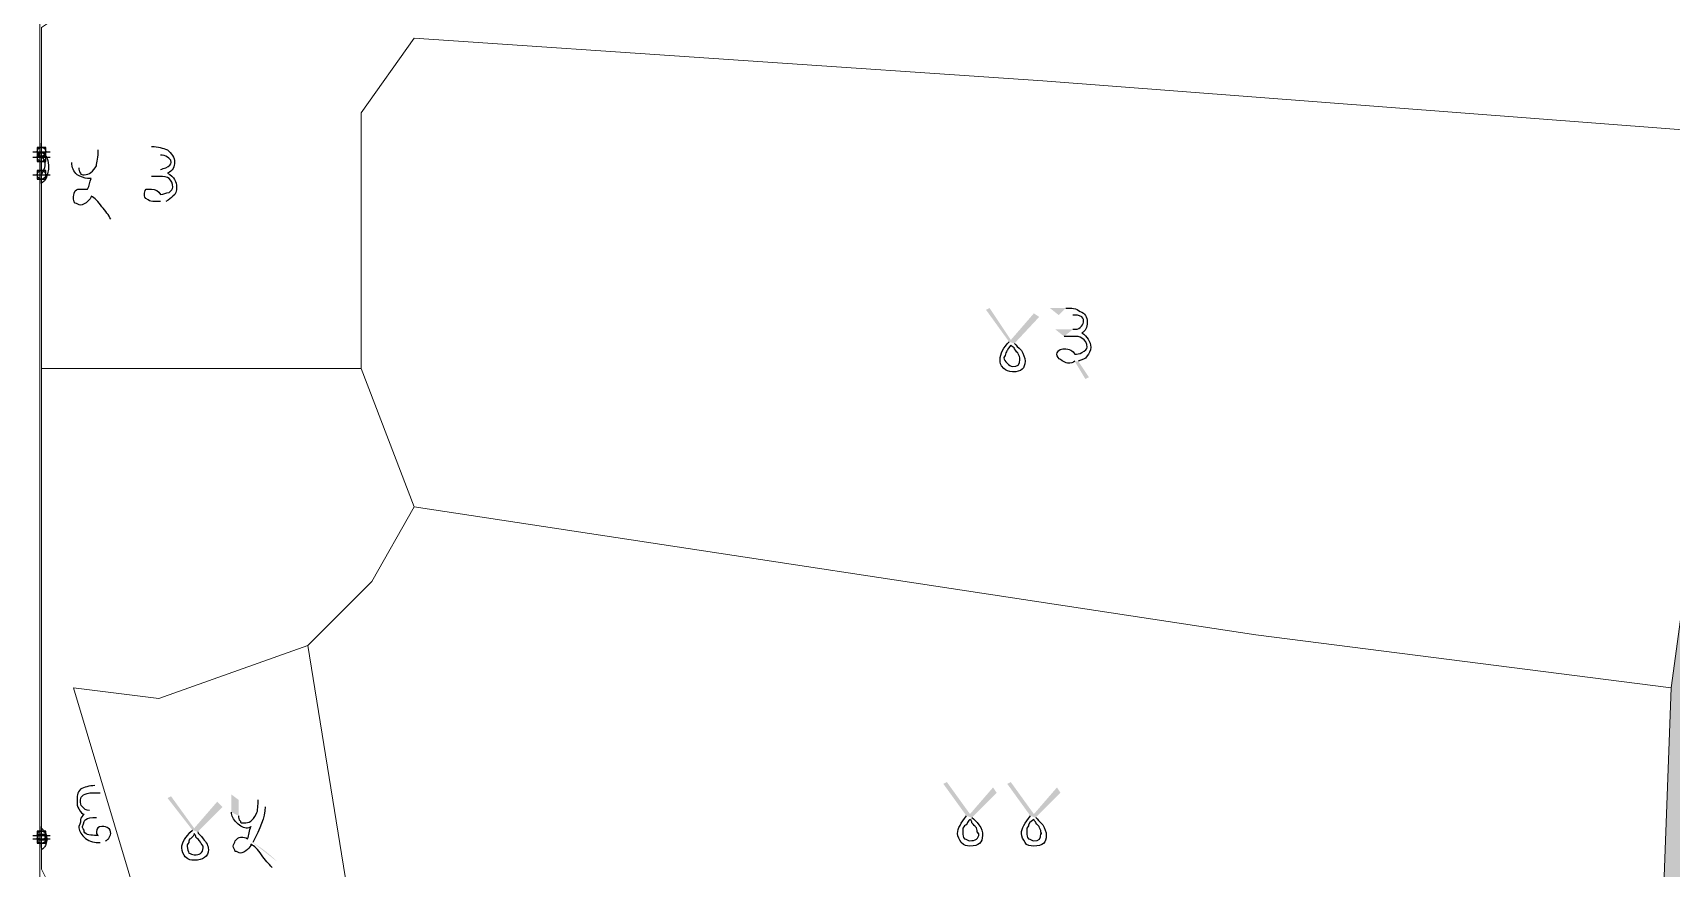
# Model space of a CAD drawing. Header units: metres. Extents: x 345912 to 349030, y 3061206 to 3061792.
# Drawn here: x 346741.83 to 346788.72, y 3061345.22 to 3061369.12 of the extents above; entities that cross this region are included whole.
import ezdxf

# ---------------------------------------------------------------- set-up
doc = ezdxf.new("R2010")
doc.units = ezdxf.units.M
doc.header["$MEASUREMENT"] = 0
doc.header["$PDMODE"] = 98
doc.header["$PDSIZE"] = 0.25
doc.layers.add('PDF4_Geometry', color=7, linetype='Continuous')
doc.layers.add('PDF4_Solid Fills', color=7, linetype='Continuous')

msp = doc.modelspace()

# ---------------------------------------------------------------- hatches: boundary and pattern name
at = {"layer": 'PDF4_Solid Fills', "true_color": 0xc3c3c3, "transparency": 33554531}
h = msp.add_hatch(color=9, dxfattribs=at)
h.paths.add_polyline_path([(346861.86867, 3061355.56042), (346855.77267, 3061355.25562), (346854.85827, 3061364.39962), (346853.94387, 3061369.58122), (346859.73507, 3061370.80042), (346860.03987, 3061370.80042), (346860.95427, 3061365.61882), (346861.25907, 3061361.65642)], flags=0)
h.paths.add_polyline_path([(346864.00227, 3061332.39562), (346857.60147, 3061332.09083), (346856.68707, 3061342.14922), (346863.08787, 3061342.14922)], flags=0)
h.paths.add_polyline_path([(346838.09427, 3061366.83802), (346831.99827, 3061365.61882), (346831.08387, 3061365.31402), (346823.46387, 3061364.09482), (346814.01507, 3061362.26602), (346813.71028, 3061362.26602), (346791.45988, 3061357.99882), (346792.37427, 3061364.09482), (346811.27187, 3061367.75243), (346820.72067, 3061369.27642), (346829.55987, 3061371.10522), (346838.70387, 3061372.62922)], flags=0)
h.paths.add_polyline_path([(346867.65987, 3061372.32442), (346864.30707, 3061371.71482), (346864.30707, 3061372.01962), (346864.00227, 3061374.76282), (346867.35507, 3061375.37243)], flags=0)
h.paths.add_polyline_path([(346853.94387, 3061369.58122), (346845.71427, 3061368.05722), (346845.40947, 3061368.05722), (346845.10467, 3061368.05722), (346844.49507, 3061367.75243), (346838.09427, 3061366.83802), (346838.70387, 3061372.62922), (346849.06707, 3061374.76282), (346849.37187, 3061374.76282), (346849.67667, 3061375.06762), (346849.98147, 3061375.06762), (346850.28627, 3061375.06762), (346852.72467, 3061375.67722)], flags=0)
h.paths.add_polyline_path([(346859.73507, 3061370.80042), (346853.94387, 3061369.58122), (346852.72467, 3061375.67722), (346856.99187, 3061376.59162), (346858.82067, 3061376.89642), (346859.43027, 3061371.10522)], flags=0)
h.paths.add_polyline_path([(346864.00227, 3061374.76282), (346864.30707, 3061372.01962), (346864.30707, 3061371.71482), (346859.73507, 3061370.80042), (346859.43027, 3061371.10522), (346858.82067, 3061376.89642), (346860.95427, 3061377.20123), (346863.69747, 3061377.50603), (346863.69747, 3061376.89642)], flags=0)
h.paths.add_polyline_path([(346867.35507, 3061375.37243), (346864.00227, 3061374.76282), (346863.69747, 3061376.89642), (346863.69747, 3061377.50603), (346867.05027, 3061378.11562)], flags=0)
h.paths.add_polyline_path([(346956.05188, 3061317.15562), (346955.13748, 3061318.37482), (346952.39427, 3061320.81322), (346949.95587, 3061321.11802), (346943.85987, 3061323.25162), (346934.71587, 3061325.99482), (346928.01028, 3061327.51882), (346922.82867, 3061327.51882), (346919.78067, 3061327.21402), (346917.64707, 3061326.29962), (346909.41747, 3061322.03243), (346903.32147, 3061317.76522), (346901.18787, 3061317.15562), (346787.49747, 3061317.15562), (346787.19267, 3061318.37482), (346787.19267, 3061320.50842), (346788.10707, 3061333.91962), (346788.41187, 3061335.74842), (346788.41187, 3061342.14922), (346788.71668, 3061350.37882), (346789.63107, 3061357.08442), (346790.54547, 3061360.74202), (346790.54547, 3061366.22842), (346791.45988, 3061369.58122), (346794.50787, 3061379.03002), (346793.89827, 3061382.07802), (346793.59348, 3061382.99243), (346790.54547, 3061391.83162), (346787.19267, 3061402.80443), (346782.92547, 3061416.52042), (346782.92547, 3061419.87322), (346782.92547, 3061427.18843), (346780.18227, 3061437.55162), (346778.04867, 3061448.82923), (346775.30547, 3061457.36363), (346773.78147, 3061460.41162), (346770.73347, 3061464.06923), (346767.07587, 3061467.72682), (346763.11347, 3061473.51802), (346756.40787, 3061482.66203), (346754.88388, 3061486.31962), (346748.78787, 3061488.45322), (346744.82547, 3061489.36763), (346745.73987, 3061490.58682), (346754.57907, 3061487.84363), (346755.18867, 3061488.75802), (346754.57907, 3061494.24442), (346751.22627, 3061506.13162), (346747.56867, 3061512.83722), (346749.39748, 3061514.05643), (346753.35987, 3061506.43643), (346754.57907, 3061501.86442), (346756.71267, 3061492.72042), (346757.32227, 3061484.79563), (346760.37028, 3061481.13802), (346761.89427, 3061478.39483), (346767.07587, 3061470.77483), (346772.56227, 3061464.37402), (346775.00067, 3061461.02123), (346778.04867, 3061454.62042), (346780.18227, 3061447.00042), (346780.79187, 3061442.42843), (346784.44948, 3061428.10282), (346785.05907, 3061419.87322), (346785.36387, 3061417.13002), (346789.93587, 3061400.67083), (346795.11747, 3061386.04042), (346796.03187, 3061382.07802), (346795.42227, 3061375.67722), (346792.67907, 3061367.14282), (346792.37427, 3061364.09482), (346791.45988, 3061357.99882), (346791.15507, 3061353.73162), (346790.24067, 3061345.19722), (346789.93587, 3061333.61482), (346789.93587, 3061332.70042), (346789.63107, 3061331.48123), (346789.32628, 3061325.69002), (346789.02147, 3061321.42283), (346789.32628, 3061318.98443), (346789.63107, 3061317.15562), (346895.09187, 3061317.15562), (346896.00627, 3061317.46042), (346900.57827, 3061318.67962), (346905.45507, 3061320.81322), (346908.80787, 3061323.25162), (346916.12308, 3061327.21402), (346916.73267, 3061327.51882), (346917.64707, 3061327.82362), (346920.69507, 3061328.73802), (346927.70547, 3061328.73802), (346936.23988, 3061326.90923), (346946.29828, 3061324.16603), (346948.12707, 3061323.25162), (346949.04147, 3061322.94682), (346955.13748, 3061320.50842), (346957.57587, 3061318.37482), (346957.88067, 3061318.07002), (346958.49028, 3061317.15562)], flags=0)
h.paths.add_polyline_path([(346863.08787, 3061342.14922), (346856.68707, 3061342.14922), (346855.77267, 3061355.25562), (346861.86867, 3061355.56042), (346862.17347, 3061353.73162), (346862.78307, 3061343.97802)], flags=0)
h = msp.add_hatch(color=9, dxfattribs=at)
h.paths.add_polyline_path([(346861.86867, 3061355.56042), (346855.77267, 3061355.25562), (346854.85827, 3061364.39962), (346853.94387, 3061369.58122), (346859.73507, 3061370.80042), (346860.03987, 3061370.80042), (346860.95427, 3061365.61882), (346861.25907, 3061361.65642)], flags=0)
h.paths.add_polyline_path([(346864.00227, 3061332.39562), (346857.60147, 3061332.09083), (346856.68707, 3061342.14922), (346863.08787, 3061342.14922)], flags=0)
h.paths.add_polyline_path([(346838.09427, 3061366.83802), (346831.99827, 3061365.61882), (346831.08387, 3061365.31402), (346823.46387, 3061364.09482), (346814.01507, 3061362.26602), (346813.71028, 3061362.26602), (346791.45988, 3061357.99882), (346792.37427, 3061364.09482), (346811.27187, 3061367.75243), (346820.72067, 3061369.27642), (346829.55987, 3061371.10522), (346838.70387, 3061372.62922)], flags=0)
h.paths.add_polyline_path([(346867.65987, 3061372.32442), (346864.30707, 3061371.71482), (346864.30707, 3061372.01962), (346864.00227, 3061374.76282), (346867.35507, 3061375.37243)], flags=0)
h.paths.add_polyline_path([(346853.94387, 3061369.58122), (346845.71427, 3061368.05722), (346845.40947, 3061368.05722), (346845.10467, 3061368.05722), (346844.49507, 3061367.75243), (346838.09427, 3061366.83802), (346838.70387, 3061372.62922), (346849.06707, 3061374.76282), (346849.37187, 3061374.76282), (346849.67667, 3061375.06762), (346849.98147, 3061375.06762), (346850.28627, 3061375.06762), (346852.72467, 3061375.67722)], flags=0)
h.paths.add_polyline_path([(346859.73507, 3061370.80042), (346853.94387, 3061369.58122), (346852.72467, 3061375.67722), (346856.99187, 3061376.59162), (346858.82067, 3061376.89642), (346859.43027, 3061371.10522)], flags=0)
h.paths.add_polyline_path([(346864.00227, 3061374.76282), (346864.30707, 3061372.01962), (346864.30707, 3061371.71482), (346859.73507, 3061370.80042), (346859.43027, 3061371.10522), (346858.82067, 3061376.89642), (346860.95427, 3061377.20123), (346863.69747, 3061377.50603), (346863.69747, 3061376.89642)], flags=0)
h.paths.add_polyline_path([(346867.35507, 3061375.37243), (346864.00227, 3061374.76282), (346863.69747, 3061376.89642), (346863.69747, 3061377.50603), (346867.05027, 3061378.11562)], flags=0)
h.paths.add_polyline_path([(346956.05188, 3061317.15562), (346955.13748, 3061318.37482), (346952.39427, 3061320.81322), (346949.95587, 3061321.11802), (346943.85987, 3061323.25162), (346934.71587, 3061325.99482), (346928.01028, 3061327.51882), (346922.82867, 3061327.51882), (346919.78067, 3061327.21402), (346917.64707, 3061326.29962), (346909.41747, 3061322.03243), (346903.32147, 3061317.76522), (346901.18787, 3061317.15562), (346787.49747, 3061317.15562), (346787.19267, 3061318.37482), (346787.19267, 3061320.50842), (346788.10707, 3061333.91962), (346788.41187, 3061335.74842), (346788.41187, 3061342.14922), (346788.71668, 3061350.37882), (346789.63107, 3061357.08442), (346790.54547, 3061360.74202), (346790.54547, 3061366.22842), (346791.45988, 3061369.58122), (346794.50787, 3061379.03002), (346793.89827, 3061382.07802), (346793.59348, 3061382.99243), (346790.54547, 3061391.83162), (346787.19267, 3061402.80443), (346782.92547, 3061416.52042), (346782.92547, 3061419.87322), (346782.92547, 3061427.18843), (346780.18227, 3061437.55162), (346778.04867, 3061448.82923), (346775.30547, 3061457.36363), (346773.78147, 3061460.41162), (346770.73347, 3061464.06923), (346767.07587, 3061467.72682), (346763.11347, 3061473.51802), (346756.40787, 3061482.66203), (346754.88388, 3061486.31962), (346748.78787, 3061488.45322), (346744.82547, 3061489.36763), (346745.73987, 3061490.58682), (346754.57907, 3061487.84363), (346755.18867, 3061488.75802), (346754.57907, 3061494.24442), (346751.22627, 3061506.13162), (346747.56867, 3061512.83722), (346749.39748, 3061514.05643), (346753.35987, 3061506.43643), (346754.57907, 3061501.86442), (346756.71267, 3061492.72042), (346757.32227, 3061484.79563), (346760.37028, 3061481.13802), (346761.89427, 3061478.39483), (346767.07587, 3061470.77483), (346772.56227, 3061464.37402), (346775.00067, 3061461.02123), (346778.04867, 3061454.62042), (346780.18227, 3061447.00042), (346780.79187, 3061442.42843), (346784.44948, 3061428.10282), (346785.05907, 3061419.87322), (346785.36387, 3061417.13002), (346789.93587, 3061400.67083), (346795.11747, 3061386.04042), (346796.03187, 3061382.07802), (346795.42227, 3061375.67722), (346792.67907, 3061367.14282), (346792.37427, 3061364.09482), (346791.45988, 3061357.99882), (346791.15507, 3061353.73162), (346790.24067, 3061345.19722), (346789.93587, 3061333.61482), (346789.93587, 3061332.70042), (346789.63107, 3061331.48123), (346789.32628, 3061325.69002), (346789.02147, 3061321.42283), (346789.32628, 3061318.98443), (346789.63107, 3061317.15562), (346895.09187, 3061317.15562), (346896.00627, 3061317.46042), (346900.57827, 3061318.67962), (346905.45507, 3061320.81322), (346908.80787, 3061323.25162), (346916.12308, 3061327.21402), (346916.73267, 3061327.51882), (346917.64707, 3061327.82362), (346920.69507, 3061328.73802), (346927.70547, 3061328.73802), (346936.23988, 3061326.90923), (346946.29828, 3061324.16603), (346948.12707, 3061323.25162), (346949.04147, 3061322.94682), (346955.13748, 3061320.50842), (346957.57587, 3061318.37482), (346957.88067, 3061318.07002), (346958.49028, 3061317.15562)], flags=0)
h.paths.add_polyline_path([(346863.08787, 3061342.14922), (346856.68707, 3061342.14922), (346855.77267, 3061355.25562), (346861.86867, 3061355.56042), (346862.17347, 3061353.73162), (346862.78307, 3061343.97802)], flags=0)
at = {"layer": 'PDF4_Solid Fills', "transparency": 33554559}
h = msp.add_hatch(color=256, dxfattribs=at)
h.paths.add_polyline_path([(346769.76828, 3061360.28483), (346769.10788, 3061361.19923), (346769.20948, 3061361.25003), (346769.81908, 3061360.33563), (346770.47948, 3061361.09763), (346770.63188, 3061360.99603), (346769.92068, 3061360.23403)], flags=0)
h.paths.add_polyline_path([(346771.19068, 3061361.04683), (346770.93668, 3061361.25003), (346771.39388, 3061361.25003)], flags=0)
h.paths.add_polyline_path([(346771.74948, 3061359.72603), (346772.05428, 3061359.26883), (346771.95268, 3061359.21803), (346771.64788, 3061359.72603)], flags=0)
h.paths.add_polyline_path([(346771.34308, 3061360.43723), (346771.08908, 3061360.64043), (346771.59708, 3061360.64043)], flags=0)
h = msp.add_hatch(color=256, dxfattribs=at)
h.paths.add_polyline_path([(346768.54908, 3061346.72123), (346767.88868, 3061347.63563), (346767.99028, 3061347.68643), (346768.65068, 3061346.77203), (346769.31108, 3061347.53403), (346769.41268, 3061347.38163), (346768.70148, 3061346.67043)], flags=0)
h.paths.add_polyline_path([(346770.37788, 3061346.72123), (346769.71748, 3061347.63563), (346769.81908, 3061347.68643), (346770.47948, 3061346.77203), (346771.13988, 3061347.53403), (346771.24148, 3061347.38163), (346770.53028, 3061346.67043)], flags=0)
h = msp.add_hatch(color=256, dxfattribs=at)
h.paths.add_polyline_path([(346746.40028, 3061346.31484), (346745.68908, 3061347.22924), (346745.79068, 3061347.28004), (346746.45108, 3061346.36564), (346747.11148, 3061347.12764), (346747.26388, 3061346.97524), (346746.55268, 3061346.26404)], flags=0)
h.paths.add_polyline_path([(346748.27988, 3061347.17844), (346748.48308, 3061346.97524)], flags=0)
h.paths.add_polyline_path([(346748.83868, 3061345.40044, 0.05915123), (346748.12748, 3061345.95924)], flags=0)
h.paths.add_polyline_path([(346748.83868, 3061345.40044), (346748.68628, 3061345.24804)], flags=0)
h.paths.add_polyline_path([(346747.51788, 3061346.82284), (346747.51788, 3061347.33084), (346747.72108, 3061347.17844), (346747.72108, 3061346.72124)], flags=0)

# ---------------------------------------------------------------- linework, layer by layer
at = {"layer": 'PDF4_Geometry', "lineweight": 13}
msp.add_lwpolyline([(346742.03148, 3061540.87883), (346969.86948, 3061540.87883), (346969.86948, 3061317.05403), (346742.03148, 3061317.05403)], close=True, dxfattribs=at)
at = {"layer": 'PDF4_Geometry', "lineweight": 9}
msp.add_lwpolyline([(346901.18787, 3061317.15562), (346787.49747, 3061317.15562), (346787.19267, 3061318.37482), (346787.19267, 3061320.50842), (346788.10707, 3061333.91962), (346788.41187, 3061335.74842), (346788.41187, 3061342.14922), (346788.71668, 3061350.37882), (346789.63107, 3061357.08442), (346790.54547, 3061360.74202), (346790.54547, 3061366.22842), (346791.45988, 3061369.58122), (346794.50787, 3061379.03002), (346793.89827, 3061382.07802), (346793.59348, 3061382.99243), (346790.54547, 3061391.83162), (346787.19267, 3061402.80443), (346782.92547, 3061416.52042), (346782.92547, 3061419.87322), (346782.92547, 3061427.18843), (346780.18227, 3061437.55162), (346778.04867, 3061448.82923)], dxfattribs=at)
msp.add_lwpolyline([(346901.18787, 3061317.15562), (346787.49747, 3061317.15562), (346787.19267, 3061318.37482), (346787.19267, 3061320.50842), (346788.10707, 3061333.91962), (346788.41187, 3061335.74842), (346788.41187, 3061342.14922), (346788.71668, 3061350.37882), (346789.63107, 3061357.08442), (346790.54547, 3061360.74202), (346790.54547, 3061366.22842), (346791.45988, 3061369.58122), (346794.50787, 3061379.03002), (346793.89827, 3061382.07802), (346793.59348, 3061382.99243), (346790.54547, 3061391.83162), (346787.19267, 3061402.80443), (346782.92547, 3061416.52042), (346782.92547, 3061419.87322), (346782.92547, 3061427.18843), (346780.18227, 3061437.55162), (346778.04867, 3061448.82923)], dxfattribs=at)
for points in [[(346791.45988, 3061369.58124), (346790.54547, 3061366.22844), (346770.73348, 3061367.75243), (346752.75028, 3061368.97164), (346751.22628, 3061366.83803), (346751.22628, 3061359.52284), (346742.08228, 3061359.52284), (346742.08228, 3061369.27643), (346742.99668, 3061369.88602), (346744.52068, 3061371.10523), (346746.95908, 3061372.62923), (346765.85668, 3061371.71483), (346785.66867, 3061370.49564)], [(346791.45988, 3061369.58124), (346790.54547, 3061366.22844), (346770.73348, 3061367.75243), (346752.75028, 3061368.97164), (346751.22628, 3061366.83803), (346751.22628, 3061359.52284), (346742.08228, 3061359.52284), (346742.08228, 3061369.27643), (346742.99668, 3061369.88602), (346744.52068, 3061371.10523), (346746.95908, 3061372.62923), (346765.85668, 3061371.71483), (346785.66867, 3061370.49564)], [(346790.54547, 3061366.22844), (346790.54547, 3061360.74203), (346789.63108, 3061357.08444), (346788.71668, 3061350.37884), (346776.82947, 3061351.90284), (346752.75028, 3061355.56042), (346751.22628, 3061359.52284), (346751.22628, 3061366.83803), (346752.75028, 3061368.97164), (346770.73348, 3061367.75243)], [(346790.54547, 3061366.22844), (346790.54547, 3061360.74203), (346789.63108, 3061357.08444), (346788.71668, 3061350.37884), (346776.82947, 3061351.90284), (346752.75028, 3061355.56042), (346751.22628, 3061359.52284), (346751.22628, 3061366.83803), (346752.75028, 3061368.97164), (346770.73348, 3061367.75243)], [(346742.08228, 3061359.52284), (346751.22628, 3061359.52284), (346752.75028, 3061355.56042), (346751.53108, 3061353.42683), (346749.70228, 3061351.59803), (346745.43508, 3061350.07403), (346742.99668, 3061350.37884), (346745.73988, 3061341.23483), (346748.17828, 3061340.93004), (346750.31188, 3061341.84444), (346751.22628, 3061342.14923), (346758.84628, 3061342.75884), (346758.54148, 3061340.93004), (346771.95267, 3061338.18683), (346788.41188, 3061335.74844), (346788.10708, 3061333.91963), (346778.96308, 3061334.22444), (346767.68548, 3061336.05322), (346750.92148, 3061336.96763), (346744.82548, 3061337.88203), (346743.30148, 3061342.75884), (346742.08228, 3061345.19724)], [(346742.08228, 3061359.52284), (346751.22628, 3061359.52284), (346752.75028, 3061355.56042), (346751.53108, 3061353.42683), (346749.70228, 3061351.59803), (346745.43508, 3061350.07403), (346742.99668, 3061350.37884), (346745.73988, 3061341.23483), (346748.17828, 3061340.93004), (346750.31188, 3061341.84444), (346751.22628, 3061342.14923), (346758.84628, 3061342.75884), (346758.54148, 3061340.93004), (346771.95267, 3061338.18683), (346788.41188, 3061335.74844), (346788.10708, 3061333.91963), (346778.96308, 3061334.22444), (346767.68548, 3061336.05322), (346750.92148, 3061336.96763), (346744.82548, 3061337.88203), (346743.30148, 3061342.75884), (346742.08228, 3061345.19724)], [(346788.71668, 3061350.37884), (346788.41188, 3061342.14923), (346788.41188, 3061335.74844), (346771.95267, 3061338.18683), (346758.54148, 3061340.93004), (346758.84628, 3061342.75884), (346751.22628, 3061342.14923), (346749.70228, 3061351.59803), (346751.53108, 3061353.42683), (346752.75028, 3061355.56042), (346776.82947, 3061351.90284)], [(346788.71668, 3061350.37884), (346788.41188, 3061342.14923), (346788.41188, 3061335.74844), (346771.95267, 3061338.18683), (346758.54148, 3061340.93004), (346758.84628, 3061342.75884), (346751.22628, 3061342.14923), (346749.70228, 3061351.59803), (346751.53108, 3061353.42683), (346752.75028, 3061355.56042), (346776.82947, 3061351.90284)], [(346751.22628, 3061342.14923), (346750.31188, 3061341.84444), (346748.17828, 3061340.93004), (346745.73988, 3061341.23483), (346742.99668, 3061350.37884), (346745.43508, 3061350.07403), (346749.70228, 3061351.59803)], [(346751.22628, 3061342.14923), (346750.31188, 3061341.84444), (346748.17828, 3061340.93004), (346745.73988, 3061341.23483), (346742.99668, 3061350.37884), (346745.43508, 3061350.07403), (346749.70228, 3061351.59803)]]:
    msp.add_lwpolyline(points, close=True, dxfattribs=at)
at = {"layer": 'PDF4_Geometry', "lineweight": 25}
for points in [[(346742.08228, 3061365.72044), (346742.23468, 3061365.61884), (346742.28548, 3061365.46644), (346742.28548, 3061365.26324)], [(346743.65708, 3061365.31404), (346743.65708, 3061365.41564), (346743.70788, 3061365.56804), (346743.70788, 3061365.77124)], [(346745.23188, 3061365.87284), (346745.43508, 3061365.87284), (346745.53668, 3061365.82204), (346745.68908, 3061365.77124)], [(346745.68908, 3061365.77124), (346745.79068, 3061365.66964), (346745.89228, 3061365.56804), (346745.89228, 3061365.41564)], [(346742.18388, 3061365.31404), (346742.18388, 3061365.41564), (346742.18388, 3061365.51724), (346742.08228, 3061365.56804)], [(346742.08228, 3061365.06004), (346742.13308, 3061365.16164), (346742.18388, 3061365.26324), (346742.18388, 3061365.31404)], [(346742.28548, 3061365.26324), (346742.28548, 3061365.16164), (346742.23468, 3061365.00924), (346742.18388, 3061364.90764)], [(346743.09828, 3061365.06004), (346742.99668, 3061365.16164), (346742.94588, 3061365.26324), (346742.94588, 3061365.41564)], [(346743.14908, 3061365.26324), (346743.14908, 3061365.21244), (346743.14908, 3061365.16164), (346743.19988, 3061365.11084)], [(346743.30148, 3061365.06004), (346743.45388, 3061365.06004), (346743.55548, 3061365.16164), (346743.65708, 3061365.31404)], [(346745.68908, 3061365.56804), (346745.63828, 3061365.61884), (346745.53668, 3061365.61884), (346745.48588, 3061365.61884)], [(346745.48588, 3061365.21244), (346745.53668, 3061365.21244), (346745.58748, 3061365.26324), (346745.63828, 3061365.26324)], [(346745.63828, 3061365.26324), (346745.73988, 3061365.31404), (346745.79068, 3061365.36484), (346745.79068, 3061365.41564)], [(346745.79068, 3061365.41564), (346745.79068, 3061365.51724), (346745.73988, 3061365.51724), (346745.68908, 3061365.56804)], [(346745.89228, 3061365.41564), (346745.89228, 3061365.31404), (346745.84148, 3061365.16164), (346745.68908, 3061365.11084)], [(346742.18388, 3061364.90764), (346742.14971, 3061364.87347), (346742.11585, 3061364.84534), (346742.08228, 3061364.82109)], [(346743.40308, 3061364.95844), (346743.30148, 3061364.95844), (346743.19988, 3061365.00924), (346743.09828, 3061365.06004)], [(346743.19988, 3061365.11084), (346743.19988, 3061365.06004), (346743.25068, 3061365.06004), (346743.30148, 3061365.06004)], [(346743.40308, 3061364.65364), (346743.45388, 3061364.75524), (346743.45388, 3061364.85684), (346743.50468, 3061364.95844)], [(346743.50468, 3061364.95844), (346743.45388, 3061364.95844), (346743.45388, 3061364.95844), (346743.40308, 3061364.95844)], [(346745.33348, 3061365.00924), (346745.28268, 3061365.00924), (346745.23188, 3061365.00924), (346745.23188, 3061365.00924)], [(346745.43508, 3061365.00924), (346745.43508, 3061365.00924), (346745.38428, 3061365.00924), (346745.33348, 3061365.00924)], [(346745.73988, 3061364.95844), (346745.68908, 3061365.00924), (346745.58748, 3061365.00924), (346745.43508, 3061365.00924)], [(346745.68908, 3061365.11084), (346745.89228, 3061365.00924), (346745.94308, 3061364.85684), (346745.94308, 3061364.70444)], [(346745.84148, 3061364.70444), (346745.84148, 3061364.80604), (346745.79068, 3061364.90764), (346745.73988, 3061364.95844)], [(346742.99668, 3061364.39964), (346742.99668, 3061364.45044), (346742.99668, 3061364.50124), (346743.04748, 3061364.60284)], [(346743.04748, 3061364.24724), (346742.99668, 3061364.29804), (346742.99668, 3061364.34884), (346742.99668, 3061364.39964)], [(346743.04748, 3061364.60284), (346743.09828, 3061364.65364), (346743.14908, 3061364.65364), (346743.19988, 3061364.65364)], [(346743.19988, 3061364.65364), (346743.30148, 3061364.65364), (346743.35228, 3061364.65364), (346743.40308, 3061364.65364)], [(346743.40308, 3061364.29804), (346743.35228, 3061364.24724), (346743.25068, 3061364.19644), (346743.19988, 3061364.19644)], [(346743.50468, 3061364.45044), (346743.50468, 3061364.39964), (346743.45388, 3061364.34884), (346743.40308, 3061364.29804)], [(346743.80948, 3061364.14564), (346743.70788, 3061364.29804), (346743.60628, 3061364.39964), (346743.50468, 3061364.45044)], [(346745.02868, 3061364.50124), (346745.02868, 3061364.55204), (346745.02868, 3061364.60284), (346745.07948, 3061364.65364)], [(346745.13028, 3061364.34884), (346745.02868, 3061364.39964), (346745.02868, 3061364.45044), (346745.02868, 3061364.50124)], [(346745.07948, 3061364.65364), (346745.13028, 3061364.65364), (346745.13028, 3061364.65364), (346745.23188, 3061364.65364)], [(346745.33348, 3061364.29804), (346745.23188, 3061364.29804), (346745.18108, 3061364.29804), (346745.13028, 3061364.34884)], [(346745.23188, 3061364.65364), (346745.33348, 3061364.65364), (346745.43508, 3061364.60284), (346745.48588, 3061364.50124)], [(346745.48588, 3061364.29804), (346745.43508, 3061364.29804), (346745.38428, 3061364.29804), (346745.33348, 3061364.29804)], [(346745.48588, 3061364.50124), (346745.58748, 3061364.50124), (346745.63828, 3061364.55204), (346745.73988, 3061364.55204)], [(346745.84148, 3061364.45044), (346745.79068, 3061364.39964), (346745.73988, 3061364.34884), (346745.63828, 3061364.29804)], [(346745.73988, 3061364.55204), (346745.79068, 3061364.60284), (346745.84148, 3061364.65364), (346745.84148, 3061364.70444)], [(346745.94308, 3061364.70444), (346745.94308, 3061364.60284), (346745.94308, 3061364.50124), (346745.84148, 3061364.45044)], [(346743.19988, 3061364.19644), (346743.14908, 3061364.19644), (346743.09828, 3061364.24724), (346743.04748, 3061364.24724)], [(346744.06348, 3061363.79004), (346744.01268, 3061363.89164), (346743.91108, 3061364.04404), (346743.80948, 3061364.14564)], [(346771.39388, 3061361.25003), (346771.54628, 3061361.25003), (346771.69868, 3061361.25003), (346771.80028, 3061361.14843)], [(346771.85108, 3061360.99603), (346771.74948, 3061361.04683), (346771.69868, 3061361.04683), (346771.59708, 3061361.04683)], [(346771.80028, 3061361.14843), (346771.95268, 3061361.09763), (346772.00348, 3061360.99603), (346772.00348, 3061360.84363)], [(346771.59708, 3061360.64043), (346771.69868, 3061360.64043), (346771.74948, 3061360.64043), (346771.80028, 3061360.69123)], [(346771.80028, 3061360.69123), (346771.85108, 3061360.74203), (346771.90188, 3061360.79283), (346771.90188, 3061360.84363)], [(346771.90188, 3061360.84363), (346771.90188, 3061360.89443), (346771.90188, 3061360.94523), (346771.85108, 3061360.99603)], [(346772.00348, 3061360.84363), (346772.00348, 3061360.69123), (346771.95268, 3061360.58963), (346771.85108, 3061360.53883)], [(346771.85108, 3061360.53883), (346772.00348, 3061360.43723), (346772.10508, 3061360.28483), (346772.10508, 3061360.13243)], [(346769.51428, 3061359.77683), (346769.51428, 3061359.92923), (346769.61588, 3061360.13243), (346769.76828, 3061360.28483)], [(346769.81908, 3061360.18323), (346769.81908, 3061360.18323), (346769.76828, 3061360.13243), (346769.71748, 3061360.03083)], [(346769.92068, 3061360.08163), (346769.92068, 3061360.13243), (346769.86988, 3061360.13243), (346769.81908, 3061360.18323)], [(346769.92068, 3061360.23403), (346769.97148, 3061360.18323), (346770.02228, 3061360.13243), (346770.12388, 3061360.03083)], [(346770.02228, 3061359.98003), (346769.97148, 3061359.98003), (346769.97148, 3061360.03083), (346769.92068, 3061360.08163)], [(346771.19068, 3061360.03083), (346771.24148, 3061360.08163), (346771.29228, 3061360.08163), (346771.34308, 3061360.08163)], [(346771.44468, 3061360.43723), (346771.39388, 3061360.43723), (346771.39388, 3061360.43723), (346771.34308, 3061360.43723)], [(346771.34308, 3061360.08163), (346771.49548, 3061360.08163), (346771.59708, 3061360.03083), (346771.64788, 3061359.92923)], [(346771.59708, 3061360.43723), (346771.54628, 3061360.43723), (346771.49548, 3061360.43723), (346771.44468, 3061360.43723)], [(346771.85108, 3061360.38643), (346771.80028, 3061360.43723), (346771.69868, 3061360.43723), (346771.59708, 3061360.43723)], [(346772.00348, 3061360.13243), (346772.00348, 3061360.23403), (346771.95268, 3061360.33563), (346771.85108, 3061360.38643)], [(346771.85108, 3061359.98003), (346771.95268, 3061360.03083), (346772.00348, 3061360.08163), (346772.00348, 3061360.13243)], [(346772.10508, 3061360.13243), (346772.10508, 3061360.03083), (346772.05428, 3061359.92923), (346772.00348, 3061359.87843)], [(346769.61588, 3061359.52283), (346769.51428, 3061359.62443), (346769.51428, 3061359.67523), (346769.51428, 3061359.77683)], [(346769.66668, 3061359.92923), (346769.66668, 3061359.87843), (346769.61588, 3061359.82763), (346769.61588, 3061359.82763)], [(346769.61588, 3061359.82763), (346769.61588, 3061359.77683), (346769.66668, 3061359.72603), (346769.71748, 3061359.67523)], [(346769.71748, 3061360.03083), (346769.71748, 3061360.03083), (346769.66668, 3061359.98003), (346769.66668, 3061359.92923)], [(346769.71748, 3061359.67523), (346769.76828, 3061359.62443), (346769.81908, 3061359.57363), (346769.86988, 3061359.57363)], [(346769.86988, 3061359.57363), (346770.02228, 3061359.57363), (346770.07308, 3061359.62443), (346770.07308, 3061359.77683)], [(346770.22548, 3061359.72603), (346770.22548, 3061359.52283), (346770.12388, 3061359.42123), (346769.86988, 3061359.42123)], [(346770.07308, 3061359.82763), (346770.07308, 3061359.87843), (346770.02228, 3061359.92923), (346770.02228, 3061359.98003)], [(346770.07308, 3061359.77683), (346770.07308, 3061359.77683), (346770.07308, 3061359.82763), (346770.07308, 3061359.82763)], [(346770.12388, 3061360.03083), (346770.17468, 3061359.92923), (346770.22548, 3061359.82763), (346770.22548, 3061359.72603)], [(346771.13988, 3061359.92923), (346771.13988, 3061359.98003), (346771.19068, 3061360.03083), (346771.19068, 3061360.03083)], [(346771.24148, 3061359.77683), (346771.19068, 3061359.77683), (346771.13988, 3061359.87843), (346771.13988, 3061359.92923)], [(346771.44468, 3061359.67523), (346771.39388, 3061359.67523), (346771.29228, 3061359.72603), (346771.24148, 3061359.77683)], [(346771.64788, 3061359.72603), (346771.59708, 3061359.67523), (346771.54628, 3061359.67523), (346771.44468, 3061359.67523)], [(346771.64788, 3061359.92923), (346771.69868, 3061359.92923), (346771.80028, 3061359.92923), (346771.85108, 3061359.98003)], [(346772.00348, 3061359.87843), (346771.95268, 3061359.77683), (346771.85108, 3061359.77683), (346771.74948, 3061359.72603)], [(346769.86988, 3061359.42123), (346769.76828, 3061359.42123), (346769.66668, 3061359.47203), (346769.61588, 3061359.52283)], [(346743.19988, 3061347.48323), (346743.09828, 3061347.38163), (346743.09828, 3061347.28003), (346743.09828, 3061347.12763)], [(346743.60628, 3061347.58483), (346743.45388, 3061347.58483), (346743.30148, 3061347.53403), (346743.19988, 3061347.48323)], [(346743.09828, 3061347.12763), (346743.09828, 3061347.07683), (346743.09828, 3061346.97523), (346743.14908, 3061346.92443)], [(346743.19988, 3061347.17843), (346743.19988, 3061347.28003), (346743.30148, 3061347.38163), (346743.55548, 3061347.38163)], [(346743.25068, 3061346.97523), (346743.19988, 3061347.02603), (346743.19988, 3061347.07683), (346743.19988, 3061347.17843)], [(346743.45388, 3061346.87363), (346743.35228, 3061346.87363), (346743.30148, 3061346.92443), (346743.25068, 3061346.97523)], [(346743.55548, 3061347.38163), (346743.55548, 3061347.38163), (346743.60628, 3061347.38163), (346743.65708, 3061347.38163)], [(346743.65708, 3061347.38163), (346743.70788, 3061347.38163), (346743.70788, 3061347.38163), (346743.75868, 3061347.38163)], [(346748.48308, 3061346.97524), (346748.48308, 3061346.67044), (346748.33068, 3061346.36564), (346748.12748, 3061345.95924)], [(346748.22908, 3061346.77204), (346748.27988, 3061346.87364), (346748.27988, 3061347.02604), (346748.27988, 3061347.17844)], [(346743.14908, 3061346.92443), (346743.19988, 3061346.82283), (346743.25068, 3061346.77203), (346743.30148, 3061346.77203)], [(346743.19988, 3061346.61963), (346743.19988, 3061346.56883), (346743.19988, 3061346.51803), (346743.14908, 3061346.41643)], [(346743.30148, 3061346.77203), (346743.25068, 3061346.72123), (346743.19988, 3061346.67043), (346743.19988, 3061346.61963)], [(346743.25068, 3061346.41643), (346743.30148, 3061346.51803), (346743.30148, 3061346.61963), (346743.35228, 3061346.61963)], [(346743.35228, 3061346.61963), (346743.40308, 3061346.67043), (346743.50468, 3061346.67043), (346743.65708, 3061346.67043)], [(346747.67028, 3061346.51804), (346747.56868, 3061346.61964), (346747.51788, 3061346.72124), (346747.51788, 3061346.82284)], [(346747.97508, 3061346.36564), (346747.87348, 3061346.36564), (346747.77188, 3061346.41644), (346747.67028, 3061346.51804)], [(346747.72108, 3061346.72124), (346747.72108, 3061346.67044), (346747.72108, 3061346.61964), (346747.77188, 3061346.56884)], [(346747.77188, 3061346.56884), (346747.77188, 3061346.51804), (346747.82268, 3061346.51804), (346747.87348, 3061346.51804)], [(346747.87348, 3061346.51804), (346748.02588, 3061346.51804), (346748.12748, 3061346.56884), (346748.22908, 3061346.77204)], [(346768.29508, 3061346.21323), (346768.29508, 3061346.36563), (346768.39668, 3061346.51803), (346768.54908, 3061346.72123)], [(346768.54908, 3061346.46723), (346768.49828, 3061346.46723), (346768.49828, 3061346.41643), (346768.44748, 3061346.36563)], [(346768.65068, 3061346.61963), (346768.59988, 3061346.56883), (346768.59988, 3061346.56883), (346768.54908, 3061346.46723)], [(346768.70148, 3061346.51803), (346768.70148, 3061346.56883), (346768.70148, 3061346.56883), (346768.65068, 3061346.61963)], [(346768.70148, 3061346.67043), (346768.75228, 3061346.61963), (346768.85388, 3061346.56883), (346768.90468, 3061346.46723)], [(346768.80308, 3061346.41643), (346768.80308, 3061346.41643), (346768.75228, 3061346.46723), (346768.70148, 3061346.51803)], [(346768.90468, 3061346.46723), (346769.00628, 3061346.36563), (346769.00628, 3061346.26403), (346769.00628, 3061346.16243)], [(346770.12388, 3061346.21323), (346770.12388, 3061346.36563), (346770.22548, 3061346.51803), (346770.37788, 3061346.72123)], [(346770.32708, 3061346.46723), (346770.32708, 3061346.46723), (346770.32708, 3061346.41643), (346770.27628, 3061346.36563)], [(346770.47948, 3061346.61963), (346770.42868, 3061346.56883), (346770.37788, 3061346.56883), (346770.32708, 3061346.46723)], [(346770.53028, 3061346.51803), (346770.53028, 3061346.56883), (346770.47948, 3061346.56883), (346770.47948, 3061346.61963)], [(346770.53028, 3061346.67043), (346770.58108, 3061346.61963), (346770.63188, 3061346.56883), (346770.73348, 3061346.46723)], [(346770.63188, 3061346.41643), (346770.63188, 3061346.41643), (346770.58108, 3061346.46723), (346770.53028, 3061346.51803)], [(346770.73348, 3061346.46723), (346770.78428, 3061346.36563), (346770.83508, 3061346.26403), (346770.83508, 3061346.16243)], [(346742.13308, 3061346.31483), (346742.11441, 3061346.33349), (346742.09759, 3061346.35202), (346742.08228, 3061346.37008)], [(346742.08228, 3061346.06083), (346742.08228, 3061346.11163), (346742.08228, 3061346.11163), (346742.08228, 3061346.16243)], [(346742.13308, 3061346.31483), (346742.18388, 3061346.26403), (346742.23468, 3061346.16243), (346742.23468, 3061346.06083)], [(346743.14908, 3061346.41643), (346743.14908, 3061346.31483), (346743.19988, 3061346.21323), (346743.30148, 3061346.11163)], [(346743.30148, 3061346.31483), (346743.25068, 3061346.36563), (346743.25068, 3061346.41643), (346743.25068, 3061346.41643)], [(346743.30148, 3061346.26403), (346743.30148, 3061346.26403), (346743.30148, 3061346.26403), (346743.30148, 3061346.31483)], [(346743.65708, 3061346.16243), (346743.50468, 3061346.16243), (346743.35228, 3061346.16243), (346743.30148, 3061346.26403)], [(346743.30148, 3061346.11163), (346743.40308, 3061346.01003), (346743.55548, 3061345.95923), (346743.70788, 3061345.95923)], [(346743.80948, 3061346.41643), (346743.70788, 3061346.41643), (346743.65708, 3061346.36563), (346743.65708, 3061346.26403)], [(346743.65708, 3061346.26403), (346743.65708, 3061346.21323), (346743.65708, 3061346.21323), (346743.65708, 3061346.21323)], [(346743.65708, 3061346.21323), (346743.65708, 3061346.16243), (346743.70788, 3061346.16243), (346743.70788, 3061346.16243)], [(346743.70788, 3061346.16243), (346743.65708, 3061346.16243), (346743.65708, 3061346.16243), (346743.65708, 3061346.16243)], [(346744.06348, 3061346.21323), (346744.06348, 3061346.36563), (346743.96188, 3061346.41643), (346743.80948, 3061346.41643)], [(346743.91108, 3061346.01003), (346743.96188, 3061346.01003), (346743.96188, 3061346.06083), (346744.01268, 3061346.06083)], [(346744.01268, 3061346.06083), (346744.01268, 3061346.11163), (346744.06348, 3061346.16243), (346744.06348, 3061346.21323)], [(346746.09548, 3061345.80684), (346746.09548, 3061345.95924), (346746.19708, 3061346.11164), (346746.40028, 3061346.31484)], [(346746.34948, 3061346.06084), (346746.29868, 3061346.06084), (346746.29868, 3061346.01004), (346746.29868, 3061345.95924)], [(346746.45108, 3061346.21324), (346746.45108, 3061346.16244), (346746.40028, 3061346.11164), (346746.34948, 3061346.06084)], [(346746.50188, 3061346.11164), (346746.50188, 3061346.11164), (346746.50188, 3061346.16244), (346746.45108, 3061346.21324)], [(346746.60348, 3061346.01004), (346746.60348, 3061346.01004), (346746.55268, 3061346.06084), (346746.50188, 3061346.11164)], [(346746.55268, 3061346.26404), (346746.55268, 3061346.21324), (346746.65428, 3061346.16244), (346746.70508, 3061346.06084)], [(346746.70508, 3061345.85764), (346746.65428, 3061345.90844), (346746.65428, 3061345.95924), (346746.60348, 3061346.01004)], [(346746.70508, 3061346.06084), (346746.80668, 3061345.95924), (346746.85748, 3061345.85764), (346746.85748, 3061345.75604)], [(346747.56868, 3061345.85764), (346747.56868, 3061345.90844), (346747.61948, 3061345.95924), (346747.61948, 3061346.01004)], [(346747.61948, 3061346.01004), (346747.67028, 3061346.06084), (346747.72108, 3061346.11164), (346747.77188, 3061346.11164)], [(346747.77188, 3061346.11164), (346747.87348, 3061346.11164), (346747.92428, 3061346.11164), (346747.97508, 3061346.06084)], [(346747.97508, 3061346.06084), (346748.02588, 3061346.16244), (346748.02588, 3061346.31484), (346748.07668, 3061346.41644)], [(346748.07668, 3061346.41644), (346748.07668, 3061346.41644), (346748.02588, 3061346.36564), (346747.97508, 3061346.36564)], [(346768.39668, 3061345.95923), (346768.34588, 3061346.06083), (346768.29508, 3061346.11163), (346768.29508, 3061346.21323)], [(346768.44748, 3061346.36563), (346768.44748, 3061346.31483), (346768.44748, 3061346.26403), (346768.44748, 3061346.26403)], [(346768.44748, 3061346.26403), (346768.44748, 3061346.16243), (346768.44748, 3061346.11163), (346768.49828, 3061346.06083)], [(346768.49828, 3061346.06083), (346768.54908, 3061346.06083), (346768.59988, 3061346.01003), (346768.65068, 3061346.01003)], [(346768.65068, 3061346.01003), (346768.80308, 3061346.01003), (346768.90468, 3061346.06083), (346768.90468, 3061346.21323)], [(346769.00628, 3061346.16243), (346769.00628, 3061345.95923), (346768.90468, 3061345.85763), (346768.65068, 3061345.85763)], [(346768.85388, 3061346.26403), (346768.85388, 3061346.31483), (346768.85388, 3061346.36563), (346768.80308, 3061346.41643)], [(346768.90468, 3061346.21323), (346768.90468, 3061346.21323), (346768.90468, 3061346.21323), (346768.85388, 3061346.26403)], [(346770.22548, 3061345.95923), (346770.17468, 3061346.06083), (346770.12388, 3061346.11163), (346770.12388, 3061346.21323)], [(346770.27628, 3061346.36563), (346770.27628, 3061346.31483), (346770.27628, 3061346.26403), (346770.27628, 3061346.26403)], [(346770.27628, 3061346.26403), (346770.27628, 3061346.16243), (346770.27628, 3061346.11163), (346770.32708, 3061346.06083)], [(346770.32708, 3061346.06083), (346770.37788, 3061346.06083), (346770.42868, 3061346.01003), (346770.47948, 3061346.01003)], [(346770.47948, 3061346.01003), (346770.63188, 3061346.01003), (346770.68268, 3061346.06083), (346770.68268, 3061346.21323)], [(346770.83508, 3061346.16243), (346770.83508, 3061345.95923), (346770.73348, 3061345.85763), (346770.47948, 3061345.85763)], [(346770.68268, 3061346.26403), (346770.68268, 3061346.31483), (346770.63188, 3061346.36563), (346770.63188, 3061346.41643)], [(346770.68268, 3061346.21323), (346770.73348, 3061346.21323), (346770.68268, 3061346.21323), (346770.68268, 3061346.26403)], [(346743.70788, 3061345.95923), (346743.75868, 3061345.95923), (346743.75868, 3061345.95923), (346743.75868, 3061345.95923)], [(346746.19708, 3061345.55284), (346746.14628, 3061345.60364), (346746.09548, 3061345.70524), (346746.09548, 3061345.80684)], [(346746.45108, 3061345.45124), (346746.34948, 3061345.45124), (346746.29868, 3061345.45124), (346746.19708, 3061345.55284)], [(346746.29868, 3061345.95924), (346746.24788, 3061345.90844), (346746.24788, 3061345.85764), (346746.24788, 3061345.85764)], [(346746.24788, 3061345.85764), (346746.24788, 3061345.75604), (346746.29868, 3061345.70524), (346746.29868, 3061345.65444)], [(346746.29868, 3061345.65444), (346746.34948, 3061345.65444), (346746.40028, 3061345.60364), (346746.45108, 3061345.60364)], [(346746.45108, 3061345.60364), (346746.60348, 3061345.60364), (346746.70508, 3061345.65444), (346746.70508, 3061345.80684)], [(346746.85748, 3061345.75604), (346746.85748, 3061345.55284), (346746.70508, 3061345.45124), (346746.45108, 3061345.45124)], [(346746.70508, 3061345.80684), (346746.70508, 3061345.80684), (346746.70508, 3061345.80684), (346746.70508, 3061345.85764)], [(346747.61948, 3061345.70524), (346747.61948, 3061345.75604), (346747.56868, 3061345.80684), (346747.56868, 3061345.85764)], [(346747.77188, 3061345.65444), (346747.72108, 3061345.65444), (346747.67028, 3061345.70524), (346747.61948, 3061345.70524)], [(346747.97508, 3061345.75604), (346747.92428, 3061345.70524), (346747.82268, 3061345.65444), (346747.77188, 3061345.65444)], [(346748.07668, 3061345.90844), (346748.07668, 3061345.85764), (346748.02588, 3061345.80684), (346747.97508, 3061345.75604)], [(346748.38148, 3061345.60364), (346748.27988, 3061345.75604), (346748.17828, 3061345.85764), (346748.07668, 3061345.90844)], [(346748.68628, 3061345.24804), (346748.58468, 3061345.34964), (346748.48308, 3061345.45124), (346748.38148, 3061345.60364)], [(346768.65068, 3061345.85763), (346768.54908, 3061345.85763), (346768.49828, 3061345.85763), (346768.39668, 3061345.95923)], [(346770.47948, 3061345.85763), (346770.37788, 3061345.85763), (346770.27628, 3061345.85763), (346770.22548, 3061345.95923)]]:
    msp.add_open_spline(points, degree=3, dxfattribs=at)
msp.add_open_spline([(346742.23468, 3061346.06083), (346742.23468, 3061346.00595), (346742.22727, 3061345.94997), (346742.19372, 3061345.86269), (346742.17398, 3061345.82973), (346742.13205, 3061345.78553), (346742.11498, 3061345.77153), (346742.09168, 3061345.75665), (346742.08701, 3061345.75386), (346742.08228, 3061345.7512)], degree=3, knots=[0, 0, 0, 0, 0.164621161, 0.164621161, 0.281013033, 0.281013033, 0.347741703, 0.347741703, 0.364114202, 0.364114202, 0.364114202, 0.364114202], dxfattribs=at)
for p in [(346742.08228, 3061365.72044), (346742.08228, 3061365.56804), (346742.08228, 3061365.06004), (346742.08228, 3061346.16243), (346742.08228, 3061346.06083)]:
    msp.add_point(p, dxfattribs=at)

doc.saveas('drawing.dxf')
